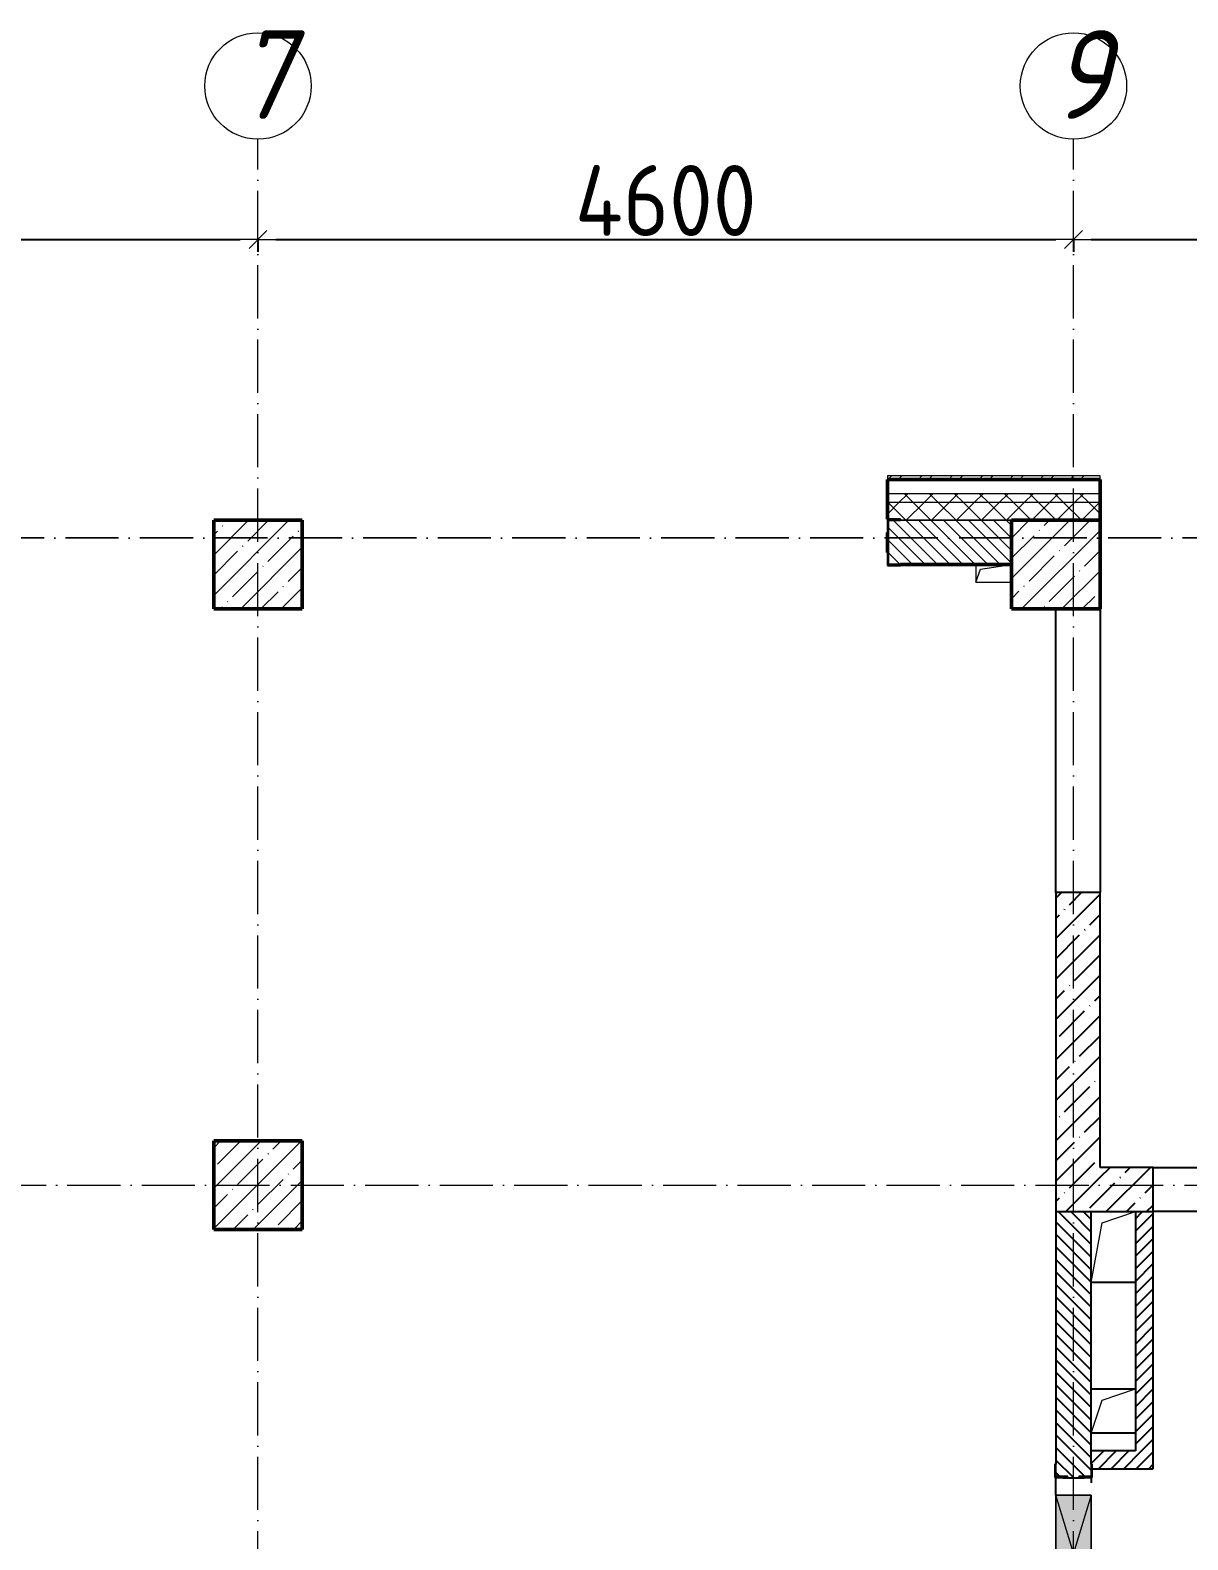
# Model space of a CAD drawing. Header units: millimetres. Extents: x -356862 to 418287, y 0 to 839748.
# Drawn here: x -7027 to -497, y 500996 to 509511 of the extents above; entities that cross this region are included whole.
import ezdxf

# ---------------------------------------------------------------- set-up
doc = ezdxf.new("R2010")
doc.units = ezdxf.units.MM
doc.linetypes.add('50_200_ШТРИХ_1Т_ш5_п1_п1_', pattern=[700, 500, -100, 0, -100])
for name, color, linetype, lineweight in [('A-____-____-DIMS', 7, 'Continuous', 9), ('A-DETL-GENF-OTLN', 7, 'Continuous', 9), ('A-GENM-____-MCUT', 7, 'Continuous', 25), ('A-GENM-____-OTLN', 7, 'Continuous', 9), ('A-GENM-____-OTLN-1', 7, 'Continuous', 25), ('A-GLAZ-____-OTLN', 7, 'Continuous', 9), ('A-WALL-____-MCUT-2', 7, 'Continuous', 50), ('A-WALL-____-MCUT-3', 7, 'Continuous', 9), ('A-WALL-____-PATT-1', 7, 'Continuous', 9), ('A-WALL-FNSH-MCUT-1', 7, 'Continuous', 9), ('S-COLS-____-MCUT', 7, 'Continuous', 50), ('S-COLS-____-OTLN', 7, 'Continuous', 9), ('S-GRID-____-IDEN', 7, 'Continuous', 9), ('S-GRID-____-OTLN-1', 7, '50_200_ШТРИХ_1Т_ш5_п1_п1_', 9)]:
    doc.layers.add(name, color=color, linetype=linetype, lineweight=lineweight)
doc.styles.add('ISOCPEUR_I', font='isocpeui.ttf', dxfattribs={"width": 0.9, "height": 2.5})
doc.styles.add('СПДС', font='isocpeur.ttf', dxfattribs={"width": 0.9})
doc.dimstyles.new('Размера А3', dxfattribs={"dimtxt": 200, "dimasz": 100, "dimexe": 70, "dimexo": 100, "dimgap": 20, "dimtad": 1, "dimdec": 0, "dimrnd": 10, "dimzin": 0, "dimdsep": 46, "dimtxsty": 'СПДС', "dimblk": 'ARROWHEAD_6', "dimcen": 1, "dimclrd": 256, "dimclre": 256, "dimclrt": 256, "dimazin": 0, "dimtfac": 1, "dimtdec": 0, "dimtmove": 2, "dimatfit": 3, "dimfxl": 1, "dimtolj": 1, "dimtzin": 0, "dimarcsym": 0})
pattern_1 = [(45, (-15591.66, 459015.94), (-70.71068, 70.71068), []), (135, (-15591.66, 459015.94), (-70.71068, -70.71068), [])]
pattern_2 = [(45, (-15591.66, 459015.94), (-114.04925, 114.04925), []), (45, (-15477.61, 459015.94), (-114.04925, 114.04925), [201.612, -40.322, 3.353, -36.97])]
pattern_3 = [(45, (-15591.663, 459015.94), (-35.35534, 35.35534), [])]
pattern_4 = [(135, (-15591.663, 459015.94), (-35.35534, -35.35534), [])]

# ---------------------------------------------------------------- blocks, each defined once
blk = doc.blocks.new('BSC_Колонна _Прямоугольная - 500х500-V7-АР1_План отверстий 2 этажа в осях 1-64_А-ГГ')
at = {"layer": 'S-COLS-____-OTLN'}
h = blk.add_hatch(dxfattribs=at)
h.set_pattern_fill('FP_33', color=256, style=0, pattern_type=2)
h.set_pattern_definition([(45, (-9850, -43981.04), (-114.04925, 114.04925), []), (45, (-9735.95, -43981.04), (-114.04925, 114.04925), [201.613, -40.323, 3.353, -36.97])])
h.paths.add_polyline_path([(-250, -250), (250, -250), (250, 250), (-250, 250)], flags=0)
at = {"layer": 'S-COLS-____-MCUT'}
for p, q in [((250, 250), (-250, 250)), ((-250, 250), (-250, -250)), ((250, -250), (250, 250)), ((-250, -250), (250, -250))]:
    blk.add_line(p, q, dxfattribs=at)
blk = doc.blocks.new('BSC_Колонна _Прямоугольная - 500х500-V73-АР1_План отверстий 2 этажа в осях 1-64_А-ГГ')
at = {"layer": 'S-COLS-____-OTLN'}
h = blk.add_hatch(dxfattribs=at)
h.set_pattern_fill('FP_102', color=256, style=0, pattern_type=2)
h.set_pattern_definition([(45, (-9850, -47481.04), (-114.04925, 114.04925), []), (45, (-9735.95, -47481.04), (-114.04925, 114.04925), [201.613, -40.323, 3.353, -36.97])])
h.paths.add_polyline_path([(-250, -250), (250, -250), (250, 250), (-250, 250)], flags=0)
at = {"layer": 'S-COLS-____-MCUT'}
for p, q in [((250, 250), (-250, 250)), ((-250, 250), (-250, -250)), ((250, -250), (250, 250)), ((-250, -250), (250, -250))]:
    blk.add_line(p, q, dxfattribs=at)
blk = doc.blocks.new('Фахверк_СКБ_Уголок - 250_2700-27497298-АР1_План отверстий 2 этажа в осях 1-64_А-ГГ')
at = {"layer": 'A-GENM-____-MCUT'}
for p, q in [((200, 181), (125, 181)), ((125, 181), (125, 106)), ((131, 106), (131, 175)), ((131, 175), (200, 175)), ((200, 175), (200, 181)), ((125, 106), (131, 106)), ((131, -6), (125, -6)), ((125, -6), (125, -81)), ((125, -81), (200, -81)), ((131, -75), (131, -6)), ((200, -75), (131, -75)), ((200, -81), (200, -75))]:
    blk.add_line(p, q, dxfattribs=at)
blk = doc.blocks.new('154_Стойка_СКБ_Уголок - СМ-2480_200-28346303-АР1_План отверстий 2 этажа в осях 1-64_А-ГГ')
at = {"layer": 'A-GENM-____-MCUT'}
for p, q in [((125, 156), (125, 81)), ((200, 156), (125, 156)), ((131, 81), (131, 150)), ((131, 150), (200, 150)), ((200, 150), (200, 156)), ((125, 81), (131, 81)), ((131, 19), (125, 19)), ((125, 19), (125, -56)), ((131, -50), (131, 19)), ((125, -56), (200, -56)), ((200, -50), (131, -50)), ((200, -56), (200, -50))]:
    blk.add_line(p, q, dxfattribs=at)
blk = doc.blocks.new('Стойка_Влож_Полоса боковая - Полоса-28213942-АР1_План отверстий 2 этажа в осях 1-64_А-ГГ')
at = {"layer": 'A-GENM-____-OTLN'}
for p, q in [((-5, 60), (0, 60)), ((-5, -60), (-5, 60)), ((0, 31), (0, -31)), ((0, -60), (-5, -60))]:
    blk.add_line(p, q, dxfattribs=at)
blk = doc.blocks.new('AR_Отверстие прямоугольное _в плите_ - AR_Отверстие прямоугольное _в плите_-30459204-АР1_План отверстий 2 этажа в осях 1-64_А-ГГ')
at = {"layer": 'A-GENM-____-OTLN'}
for p, q in [((-62.5, 137.5), (125, 200)), ((-125, -200), (-62.5, 137.5)), ((-125, -200), (125, -200))]:
    blk.add_line(p, q, dxfattribs=at)
blk = doc.blocks.new('AR_Отверстие прямоугольное _в плите_ - AR_Отверстие прямоугольное _в плите_-30458064-АР1_План отверстий 2 этажа в осях 1-64_А-ГГ')
at = {"layer": 'A-GENM-____-OTLN'}
for p, q in [((125, 125), (-125, 125)), ((-62.5, 62.5), (125, 125)), ((-125, -125), (-62.5, 62.5)), ((-125, -125), (125, -125))]:
    blk.add_line(p, q, dxfattribs=at)
blk = doc.blocks.new('AR_Отверстие прямоугольное _в плите_ - AR_Отверстие прямоугольное _в плите_-V165-АР1_План отверстий 2 этажа в осях 1-64_А-ГГ')
at = {"layer": 'A-GENM-____-OTLN'}
for p, q in [((-100, 50), (-100, -50)), ((-100, -50), (-75, 25)), ((-75, 25), (100, 50)), ((-100, -50), (100, -50))]:
    blk.add_line(p, q, dxfattribs=at)
blk = doc.blocks.new('AR_Отверстие прямоугольное _в стене__БезПР - AR_Отверстие прямоугольное _в стене__БезПР-36788778-АР1_План отверстий 2 этажа в осях 1-64_А-ГГ')
at = {"layer": 'A-GLAZ-____-OTLN'}
blk.add_hatch(color=256, dxfattribs=at).paths.add_polyline_path([(325, -100), (325, 100), (-325, 100), (-325, -100), (-109.6, -100)], flags=0)
at = {"layer": 'A-DETL-GENF-OTLN'}
for p, q in [((-325, -100), (-325, 100)), ((-325, 100), (325, 100)), ((325, 100), (-325, -100)), ((-325, 100), (325, -100)), ((325, 100), (-325, 100)), ((-325, 100), (-325, -100)), ((325, 100), (325, -100)), ((325, -100), (325, 100)), ((325, -100), (-325, -100)), ((-325, -100), (325, -100))]:
    blk.add_line(p, q, dxfattribs=at)
at = {"layer": 'A-GLAZ-____-OTLN'}
blk.add_line((325, 100), (-325, 100), dxfattribs=at)
blk = doc.blocks.new('Ось сетки - Круг_Ø6_00__ISO-2_5_0_9K_-25732049-АР1_План отверстий 2 этажа в осях 1-64_А-ГГ')
at = {"layer": 'S-GRID-____-IDEN'}
blk.add_circle((0, 0), 3, dxfattribs=at)
blk = doc.blocks.new('ARROWHEAD_6')
at = {"color": 0, "linetype": 'Continuous'}
for p, q in [((0, 0), (-1, 0)), ((-0.5, -0.5), (0.5, 0.5))]:
    blk.add_line(p, q, dxfattribs=at)
blk = doc.blocks.new('*D4681')
at = {"layer": 'A-____-____-DIMS', "lineweight": -2, "transparency": 16777216}
for p, q in [((-10141.7, 508336.8), (-10141.7, 508260.7)), ((-10041.7, 508330.7), (-5841.7, 508330.7)), ((-5741.7, 508336.8), (-5741.7, 508260.7))]:
    blk.add_line(p, q, dxfattribs=at)
at = {"layer": 'Defpoints', "color": 0, "lineweight": 30, "transparency": 16777216}
for p in [(-10141.7, 508436.8), (-5741.7, 508436.8), (-5741.7, 508330.7)]:
    blk.add_point(p, dxfattribs=at)
at = {"layer": 'A-____-____-DIMS', "lineweight": -2, "transparency": 16777216, "xscale": 100, "yscale": 100, "zscale": 100, "rotation": 180}
blk.add_blockref('ARROWHEAD_6', (-10141.7, 508330.7), dxfattribs=at)
at = {"layer": 'A-____-____-DIMS', "lineweight": -2, "transparency": 16777216, "xscale": 100, "yscale": 100, "zscale": 100}
blk.add_blockref('ARROWHEAD_6', (-5741.7, 508330.7), dxfattribs=at)
at = {"layer": 'A-____-____-DIMS', "transparency": 16777216, "insert": (-7941.7, 508550.7), "char_height": 400, "attachment_point": 5, "style": 'СПДС'}
blk.add_mtext('\\A1;4400', dxfattribs=at)
blk = doc.blocks.new('*D4682')
at = {"layer": 'A-____-____-DIMS', "lineweight": -2, "transparency": 16777216}
for p, q in [((-5741.7, 508336.8), (-5741.7, 508260.7)), ((-5641.7, 508330.7), (-1241.7, 508330.7)), ((-1141.7, 508336.8), (-1141.7, 508260.7))]:
    blk.add_line(p, q, dxfattribs=at)
at = {"layer": 'Defpoints', "color": 0, "lineweight": 30, "transparency": 16777216}
for p in [(-5741.7, 508436.8), (-1141.7, 508436.8), (-1141.7, 508330.7)]:
    blk.add_point(p, dxfattribs=at)
at = {"layer": 'A-____-____-DIMS', "lineweight": -2, "transparency": 16777216, "xscale": 100, "yscale": 100, "zscale": 100, "rotation": 180}
blk.add_blockref('ARROWHEAD_6', (-5741.7, 508330.7), dxfattribs=at)
at = {"layer": 'A-____-____-DIMS', "lineweight": -2, "transparency": 16777216, "xscale": 100, "yscale": 100, "zscale": 100}
blk.add_blockref('ARROWHEAD_6', (-1141.7, 508330.7), dxfattribs=at)
at = {"layer": 'A-____-____-DIMS', "transparency": 16777216, "insert": (-3441.7, 508550.7), "char_height": 400, "attachment_point": 5, "style": 'СПДС'}
blk.add_mtext('\\A1;4600', dxfattribs=at)
blk = doc.blocks.new('*D4683')
at = {"layer": 'A-____-____-DIMS', "lineweight": -2, "transparency": 16777216}
for p, q in [((-1141.7, 508336.8), (-1141.7, 508260.7)), ((-1041.7, 508330.7), (1358.3, 508330.7)), ((1458.3, 508336.8), (1458.3, 508260.7))]:
    blk.add_line(p, q, dxfattribs=at)
at = {"layer": 'Defpoints', "color": 0, "lineweight": 30, "transparency": 16777216}
for p in [(-1141.7, 508436.8), (1458.3, 508436.8), (1458.3, 508330.7)]:
    blk.add_point(p, dxfattribs=at)
at = {"layer": 'A-____-____-DIMS', "lineweight": -2, "transparency": 16777216, "xscale": 100, "yscale": 100, "zscale": 100, "rotation": 180}
blk.add_blockref('ARROWHEAD_6', (-1141.7, 508330.7), dxfattribs=at)
at = {"layer": 'A-____-____-DIMS', "lineweight": -2, "transparency": 16777216, "xscale": 100, "yscale": 100, "zscale": 100}
blk.add_blockref('ARROWHEAD_6', (1458.3, 508330.7), dxfattribs=at)
at = {"layer": 'A-____-____-DIMS', "transparency": 16777216, "insert": (158.3, 508550.7), "char_height": 400, "attachment_point": 5, "style": 'СПДС'}
blk.add_mtext('\\A1;2600', dxfattribs=at)
blk = doc.blocks.new('*D13833')
at = {"layer": 'A-____-____-DIMS', "lineweight": -2, "transparency": 16777216}
for p, q in [((-10141.7, 508336.8), (-10141.7, 508260.7)), ((-10041.7, 508330.7), (-5841.7, 508330.7)), ((-5741.7, 508336.8), (-5741.7, 508260.7))]:
    blk.add_line(p, q, dxfattribs=at)
at = {"layer": 'Defpoints', "color": 0, "transparency": 16777216}
for p in [(-10141.7, 508436.8), (-5741.7, 508436.8), (-5741.7, 508330.7)]:
    blk.add_point(p, dxfattribs=at)
at = {"layer": 'A-____-____-DIMS', "lineweight": -2, "transparency": 16777216, "xscale": 100, "yscale": 100, "zscale": 100, "rotation": 180}
blk.add_blockref('ARROWHEAD_6', (-10141.7, 508330.7), dxfattribs=at)
at = {"layer": 'A-____-____-DIMS', "lineweight": -2, "transparency": 16777216, "xscale": 100, "yscale": 100, "zscale": 100}
blk.add_blockref('ARROWHEAD_6', (-5741.7, 508330.7), dxfattribs=at)
at = {"layer": 'A-____-____-DIMS', "transparency": 16777216, "insert": (-7941.7, 508550.7), "char_height": 400, "attachment_point": 5, "style": 'СПДС'}
blk.add_mtext('\\A1;4400', dxfattribs=at)
blk = doc.blocks.new('*D13834')
at = {"layer": 'A-____-____-DIMS', "lineweight": -2, "transparency": 16777216}
for p, q in [((-5741.7, 508336.8), (-5741.7, 508260.7)), ((-5641.7, 508330.7), (-1241.7, 508330.7)), ((-1141.7, 508336.8), (-1141.7, 508260.7))]:
    blk.add_line(p, q, dxfattribs=at)
at = {"layer": 'Defpoints', "color": 0, "transparency": 16777216}
for p in [(-5741.7, 508436.8), (-1141.7, 508436.8), (-1141.7, 508330.7)]:
    blk.add_point(p, dxfattribs=at)
at = {"layer": 'A-____-____-DIMS', "lineweight": -2, "transparency": 16777216, "xscale": 100, "yscale": 100, "zscale": 100, "rotation": 180}
blk.add_blockref('ARROWHEAD_6', (-5741.7, 508330.7), dxfattribs=at)
at = {"layer": 'A-____-____-DIMS', "lineweight": -2, "transparency": 16777216, "xscale": 100, "yscale": 100, "zscale": 100}
blk.add_blockref('ARROWHEAD_6', (-1141.7, 508330.7), dxfattribs=at)
at = {"layer": 'A-____-____-DIMS', "transparency": 16777216, "insert": (-3441.7, 508550.7), "char_height": 400, "attachment_point": 5, "style": 'СПДС'}
blk.add_mtext('\\A1;4600', dxfattribs=at)
blk = doc.blocks.new('*D13835')
at = {"layer": 'A-____-____-DIMS', "lineweight": -2, "transparency": 16777216}
for p, q in [((-1141.7, 508336.8), (-1141.7, 508260.7)), ((-1041.7, 508330.7), (1358.3, 508330.7)), ((1458.3, 508336.8), (1458.3, 508260.7))]:
    blk.add_line(p, q, dxfattribs=at)
at = {"layer": 'Defpoints', "color": 0, "transparency": 16777216}
for p in [(-1141.7, 508436.8), (1458.3, 508436.8), (1458.3, 508330.7)]:
    blk.add_point(p, dxfattribs=at)
at = {"layer": 'A-____-____-DIMS', "lineweight": -2, "transparency": 16777216, "xscale": 100, "yscale": 100, "zscale": 100, "rotation": 180}
blk.add_blockref('ARROWHEAD_6', (-1141.7, 508330.7), dxfattribs=at)
at = {"layer": 'A-____-____-DIMS', "lineweight": -2, "transparency": 16777216, "xscale": 100, "yscale": 100, "zscale": 100}
blk.add_blockref('ARROWHEAD_6', (1458.3, 508330.7), dxfattribs=at)
at = {"layer": 'A-____-____-DIMS', "transparency": 16777216, "insert": (158.3, 508550.7), "char_height": 400, "attachment_point": 5, "style": 'СПДС'}
blk.add_mtext('\\A1;2600', dxfattribs=at)
blk = doc.blocks.new('*D14003')
at = {"layer": 'A-____-____-DIMS', "lineweight": -2, "transparency": 16777216}
for p, q in [((-10141.7, 508336.8), (-10141.7, 508260.7)), ((-10041.7, 508330.7), (-5841.7, 508330.7)), ((-5741.7, 508336.8), (-5741.7, 508260.7))]:
    blk.add_line(p, q, dxfattribs=at)
at = {"layer": 'Defpoints', "color": 0, "transparency": 16777216}
for p in [(-10141.7, 508436.8), (-5741.7, 508436.8), (-5741.7, 508330.7)]:
    blk.add_point(p, dxfattribs=at)
at = {"layer": 'A-____-____-DIMS', "lineweight": -2, "transparency": 16777216, "xscale": 100, "yscale": 100, "zscale": 100, "rotation": 180}
blk.add_blockref('ARROWHEAD_6', (-10141.7, 508330.7), dxfattribs=at)
at = {"layer": 'A-____-____-DIMS', "lineweight": -2, "transparency": 16777216, "xscale": 100, "yscale": 100, "zscale": 100}
blk.add_blockref('ARROWHEAD_6', (-5741.7, 508330.7), dxfattribs=at)
at = {"layer": 'A-____-____-DIMS', "transparency": 16777216, "insert": (-7941.7, 508550.7), "char_height": 400, "attachment_point": 5, "style": 'СПДС'}
blk.add_mtext('\\A1;4400', dxfattribs=at)
blk = doc.blocks.new('*D14004')
at = {"layer": 'A-____-____-DIMS', "lineweight": -2, "transparency": 16777216}
for p, q in [((-5741.7, 508336.8), (-5741.7, 508260.7)), ((-5641.7, 508330.7), (-1241.7, 508330.7)), ((-1141.7, 508336.8), (-1141.7, 508260.7))]:
    blk.add_line(p, q, dxfattribs=at)
at = {"layer": 'Defpoints', "color": 0, "transparency": 16777216}
for p in [(-5741.7, 508436.8), (-1141.7, 508436.8), (-1141.7, 508330.7)]:
    blk.add_point(p, dxfattribs=at)
at = {"layer": 'A-____-____-DIMS', "lineweight": -2, "transparency": 16777216, "xscale": 100, "yscale": 100, "zscale": 100, "rotation": 180}
blk.add_blockref('ARROWHEAD_6', (-5741.7, 508330.7), dxfattribs=at)
at = {"layer": 'A-____-____-DIMS', "lineweight": -2, "transparency": 16777216, "xscale": 100, "yscale": 100, "zscale": 100}
blk.add_blockref('ARROWHEAD_6', (-1141.7, 508330.7), dxfattribs=at)
at = {"layer": 'A-____-____-DIMS', "transparency": 16777216, "insert": (-3441.7, 508550.7), "char_height": 400, "attachment_point": 5, "style": 'СПДС'}
blk.add_mtext('\\A1;4600', dxfattribs=at)
blk = doc.blocks.new('*D14005')
at = {"layer": 'A-____-____-DIMS', "lineweight": -2, "transparency": 16777216}
for p, q in [((-1141.7, 508336.8), (-1141.7, 508260.7)), ((-1041.7, 508330.7), (1358.3, 508330.7)), ((1458.3, 508336.8), (1458.3, 508260.7))]:
    blk.add_line(p, q, dxfattribs=at)
at = {"layer": 'Defpoints', "color": 0, "transparency": 16777216}
for p in [(-1141.7, 508436.8), (1458.3, 508436.8), (1458.3, 508330.7)]:
    blk.add_point(p, dxfattribs=at)
at = {"layer": 'A-____-____-DIMS', "lineweight": -2, "transparency": 16777216, "xscale": 100, "yscale": 100, "zscale": 100, "rotation": 180}
blk.add_blockref('ARROWHEAD_6', (-1141.7, 508330.7), dxfattribs=at)
at = {"layer": 'A-____-____-DIMS', "lineweight": -2, "transparency": 16777216, "xscale": 100, "yscale": 100, "zscale": 100}
blk.add_blockref('ARROWHEAD_6', (1458.3, 508330.7), dxfattribs=at)
at = {"layer": 'A-____-____-DIMS', "transparency": 16777216, "insert": (158.3, 508550.7), "char_height": 400, "attachment_point": 5, "style": 'СПДС'}
blk.add_mtext('\\A1;2600', dxfattribs=at)
blk = doc.blocks.new('2этаж')
at = {"layer": 'S-GRID-____-OTLN-1', "color": 251, "ltscale": 0.6, "true_color": 0x636466}
for p, q in [((-5741.7, 454533.3), (-5741.7, 508896.9)), ((-1141.7, 454533.3), (-1141.7, 508896.9)), ((11116.1, 506647), (-20260.4, 506647)), ((-20260.4, 502997), (11116.1, 502997))]:
    blk.add_line(p, q, dxfattribs=at)
at = {"layer": 'S-GRID-____-IDEN', "char_height": 500, "width": 202.025, "attachment_point": 1, "style": 'ISOCPEUR_I'}
for s, insert in [('\\fISOCPEUR|b0|i1|c204|p34|;\\W.9;7', (-5867.9, 509511.5)), ('\\fISOCPEUR|b0|i1|c204|p34|;\\W.9;9', (-1267.9, 509511.5))]:
    blk.add_mtext(s, dxfattribs=dict(at, insert=insert))
at = {"layer": 'A-____-____-DIMS'}
for base, p1, p2, picture, middle in [((-5741.7, 508330.7), (-10141.7, 508436.8), (-5741.7, 508436.8), '*D4681', (-7941.7, 508550.7)), ((-1141.7, 508330.7), (-5741.7, 508436.8), (-1141.7, 508436.8), '*D4682', (-3441.7, 508550.7)), ((1458.3, 508330.7), (-1141.7, 508436.8), (1458.3, 508436.8), '*D4683', (158.3, 508550.7))]:
    dim = blk.add_linear_dim(base=base, p1=p1, p2=p2, dimstyle='Размера А3', override={"dimtxt": 400}, dxfattribs=at)
    dim.commit()
    dim.dimension.update_dxf_attribs({"geometry": picture, "text_midpoint": middle})

msp = doc.modelspace()

# ---------------------------------------------------------------- hatches: boundary and pattern name
h = msp.add_hatch()
h.set_pattern_fill('FP_25', color=256, style=0, pattern_type=2)
h.set_pattern_definition(pattern_2)
h.paths.add_polyline_path([(-991.6634, 502846.983), (-991.6634, 504646.983), (-1241.6634, 504646.983), (-1241.6634, 502846.983)], flags=0)
h = msp.add_hatch()
h.set_pattern_fill('FP_25', color=256, style=0, pattern_type=2)
h.set_pattern_definition(pattern_2)
h.paths.add_polyline_path([(7458.3366, 502846.983), (7458.3366, 503096.983), (908.3366, 503096.983), (908.3366, 502846.983), (5604.2185, 502846.983)], flags=0)
h.paths.add_polyline_path([(-691.6634, 502846.983), (-691.6634, 503096.983), (-991.6634, 503096.983), (-991.6634, 502846.983)], flags=0)
h = msp.add_hatch()
h.set_pattern_fill('FP_6', color=256, style=0, pattern_type=2)
h.set_pattern_definition(pattern_4)
h.paths.add_polyline_path([(-1201.6634, 500396.983), (-1041.6634, 500396.983), (-1041.6634, 500446.983), (-1241.6634, 500446.983), (-1241.6634, 500396.983)], flags=0)
h.paths.add_polyline_path([(-1110.6634, 501346.983), (-1110.6634, 501352.983), (-1041.6634, 501352.983), (-1041.6634, 502846.983), (-1241.6634, 502846.983), (-1240.8634, 501352.983), (-1172.6634, 501352.983), (-1172.6634, 501346.983)], flags=0)
h = msp.add_hatch()
h.set_pattern_fill('FP_5', color=256, style=0, pattern_type=2)
h.set_pattern_definition(pattern_3)
h.paths.add_polyline_path([(-691.6634, 501496.983), (-691.6634, 502846.983), (-791.6634, 502846.983), (-791.6634, 501496.983)], flags=0)
h = msp.add_hatch()
h.set_pattern_fill('FP_5', color=256, style=0, pattern_type=2)
h.set_pattern_definition(pattern_3)
h.paths.add_polyline_path([(-691.6634, 501396.983), (-691.6634, 501496.983), (-1041.6634, 501496.983), (-1041.6634, 501421.983), (-1035.6634, 501421.983), (-1035.6634, 501396.983)], flags=0)
at = {"layer": 'A-WALL-____-PATT-1'}
h = msp.add_hatch(dxfattribs=at)
h.set_pattern_fill('FP_3', color=256, style=0, pattern_type=2)
h.set_pattern_definition([(45, (-15591.66, 459015.94), (-85.53659, 85.53659), []), (45, (-15534.64, 459015.94), (-85.53659, 85.53659), [])])
h.paths.add_polyline_path([(8188.3366, 506976.983), (8188.3366, 506996.983), (8.3366, 506996.983), (8.3366, 506976.983), (5604.2185, 506976.983)], flags=0)
h.paths.add_polyline_path([(-991.6634, 506976.983), (-991.6634, 506996.983), (-2191.6634, 506996.983), (-2191.6634, 506976.983), (-1465.6387, 506976.983)], flags=0)
h.paths.add_polyline_path([(-9991.6634, 506976.983), (-9991.6634, 506996.983), (-18271.6634, 506996.983), (-18271.6634, 506976.983), (-10302.9601, 506976.983)], flags=0)
h = msp.add_hatch(dxfattribs=at)
h.set_pattern_fill('FP_1', color=256, style=0, pattern_type=2)
h.set_pattern_definition(pattern_1)
h.paths.add_polyline_path([(8058.3366, 506846.983), (8108.3366, 506846.983), (8108.3366, 506896.983), (8.3366, 506896.983), (8.3366, 506846.983), (5604.2185, 506846.983)], flags=0)
h.paths.add_polyline_path([(-991.6634, 506846.983), (-991.6634, 506896.983), (-2191.6634, 506896.983), (-2191.6634, 506846.983), (-1465.6387, 506846.983)], flags=0)
h.paths.add_polyline_path([(-10302.9601, 506846.983), (-9991.6634, 506846.983), (-9991.6634, 506896.983), (-18141.6634, 506896.983), (-18141.6634, 506846.983), (-12070.4244, 506846.983)], flags=0)
h = msp.add_hatch(dxfattribs=at)
h.set_pattern_fill('FP_1', color=256, style=0, pattern_type=2)
h.set_pattern_definition(pattern_1)
h.paths.add_polyline_path([(7958.3366, 506746.983), (8058.3366, 506746.983), (8058.3366, 506846.983), (8.3366, 506846.983), (8.3366, 506746.983), (5604.2185, 506746.983)], flags=0)
h.paths.add_polyline_path([(-991.6634, 506746.983), (-991.6634, 506846.983), (-2191.6634, 506846.983), (-2191.6634, 506752.983), (-2116.6634, 506752.983), (-2116.6634, 506746.983), (-1465.6387, 506746.983)], flags=0)
h.paths.add_polyline_path([(-9991.6634, 506746.983), (-9991.6634, 506846.983), (-18041.6634, 506846.983), (-18041.6634, 506746.983), (-10302.9601, 506746.983)], flags=0)
h = msp.add_hatch(dxfattribs=at)
h.set_pattern_fill('FP_6', color=256, style=0, pattern_type=2)
h.set_pattern_definition(pattern_4)
h.paths.add_polyline_path([(-2185.6634, 506496.983), (-1491.6634, 506496.983), (-1491.6634, 506746.983), (-2185.6634, 506746.983), (-2185.6634, 506677.983), (-2191.6634, 506677.983), (-2191.6634, 506565.983), (-2185.6634, 506565.983)], flags=0)
at = {"layer": 'S-COLS-____-OTLN'}
h = msp.add_hatch(dxfattribs=at)
h.set_pattern_fill('FP_25', color=256, style=0, pattern_type=2)
h.set_pattern_definition(pattern_2)
h.paths.add_polyline_path([(-1491.6634, 506246.983), (-991.6634, 506246.983), (-991.6634, 506746.983), (-1491.6634, 506746.983)], flags=0)

# ---------------------------------------------------------------- linework, layer by layer
for p, q in [((-1241.6634, 504646.983), (-1241.6634, 506246.983)), ((-991.6634, 506246.983), (-991.6634, 504646.983)), ((-1241.6634, 504646.983), (-1241.6634, 502846.983)), ((-991.6634, 504646.983), (-1241.6634, 504646.983)), ((-991.6634, 503096.983), (-991.6634, 504646.983)), ((-691.6634, 503096.983), (-991.6634, 503096.983)), ((-691.6634, 502846.983), (-691.6634, 503096.983)), ((-691.6634, 503096.983), (908.3366, 503096.983)), ((-1241.6634, 502846.983), (-1241.6634, 501421.983)), ((-1241.6634, 502846.983), (-691.6634, 502846.983)), ((-1041.6634, 501421.983), (-1041.6634, 502846.983)), ((-791.6634, 502846.983), (-791.6634, 501496.983)), ((-691.6634, 501396.983), (-691.6634, 502846.983)), ((908.3366, 502846.983), (-691.6634, 502846.983)), ((-791.6634, 502446.983), (-1041.6634, 502446.983)), ((-1041.6634, 501846.983), (-791.6634, 501846.983)), ((-791.6634, 501596.983), (-1041.6634, 501596.983)), ((-791.6634, 501496.983), (-1041.6634, 501496.983)), ((-1035.6634, 501396.983), (-691.6634, 501396.983)), ((-1241.6634, 501246.983), (-1241.6634, 501346.983)), ((-1041.6634, 501346.983), (-1041.6634, 501316.983))]:
    msp.add_line(p, q)
at = {"layer": 'A-WALL-____-MCUT-2'}
for p, q in [((-991.6634, 506976.983), (-2191.6634, 506976.983)), ((-2191.6634, 506976.983), (-2191.6634, 506752.983)), ((-991.6634, 506746.983), (-991.6634, 506976.983)), ((-2191.6634, 506677.983), (-2191.6634, 506565.983)), ((-1491.6634, 506746.983), (-991.6634, 506746.983)), ((-1491.6634, 506496.983), (-1491.6634, 506746.983)), ((-2116.6634, 506496.983), (-1491.6634, 506496.983))]:
    msp.add_line(p, q, dxfattribs=at)
at = {"layer": 'A-WALL-____-MCUT-3'}
for p, q in [((-991.6634, 506896.983), (-2191.6634, 506896.983)), ((-991.6634, 506846.983), (-2191.6634, 506846.983)), ((-2116.6634, 506746.983), (-1491.6634, 506746.983)), ((-1491.6634, 506746.983), (-2116.6634, 506746.983))]:
    msp.add_line(p, q, dxfattribs=at)
at = {"layer": 'A-WALL-FNSH-MCUT-1'}
for p, q in [((-991.6634, 506996.983), (-2191.6634, 506996.983)), ((-2191.6634, 506996.983), (-2191.6634, 506976.983)), ((-2191.6634, 506976.983), (-991.6634, 506976.983)), ((-991.6634, 506976.983), (-991.6634, 506996.983))]:
    msp.add_line(p, q, dxfattribs=at)
at = {"layer": 'S-COLS-____-MCUT'}
for p, q in [((-991.6634, 506746.983), (-1491.6634, 506746.983)), ((-1491.6634, 506746.983), (-1491.6634, 506246.983)), ((-991.6634, 506246.983), (-991.6634, 506746.983)), ((-1491.6634, 506246.983), (-991.6634, 506246.983))]:
    msp.add_line(p, q, dxfattribs=at)
at = {"layer": 'S-GRID-____-OTLN-1', "color": 251, "ltscale": 0.6, "true_color": 0x636466}
for p, q in [((-5741.6634, 454533.3346), (-5741.6634, 508896.9006)), ((-5741.6634, 454533.3346), (-5741.6634, 508896.9006)), ((-1141.6634, 454533.3346), (-1141.6634, 508896.9006)), ((-1141.6634, 454533.3346), (-1141.6634, 508896.9006)), ((11116.0758, 506646.983), (-20260.4336, 506646.983)), ((11116.0758, 506646.983), (-20260.4336, 506646.983)), ((-20260.4336, 502996.983), (11116.0758, 502996.983)), ((-20260.4336, 502996.983), (11116.0758, 502996.983))]:
    msp.add_line(p, q, dxfattribs=at)

# ---------------------------------------------------------------- block references
at = {"color": 18, "true_color": 0x000000}
msp.add_blockref('2этаж', (0, 0), dxfattribs=at)
for name, p in [('AR_Отверстие прямоугольное _в плите_ - AR_Отверстие прямоугольное _в плите_-30459204-АР1_План отверстий 2 этажа в осях 1-64_А-ГГ', (-916.6634, 502646.983)), ('AR_Отверстие прямоугольное _в плите_ - AR_Отверстие прямоугольное _в плите_-30458064-АР1_План отверстий 2 этажа в осях 1-64_А-ГГ', (-916.6634, 501721.983))]:
    msp.add_blockref(name, p)
for name, p, rotation in [('154_Стойка_СКБ_Уголок - СМ-2480_200-28346303-АР1_План отверстий 2 этажа в осях 1-64_А-ГГ', (-1091.6634, 501221.983), 90.00000000000071), ('Стойка_Влож_Полоса боковая - Полоса-28213942-АР1_План отверстий 2 этажа в осях 1-64_А-ГГ', (-1141.6634, 501346.983), 90.00000000000072), ('AR_Отверстие прямоугольное _в стене__БезПР - AR_Отверстие прямоугольное _в стене__БезПР-36788778-АР1_План отверстий 2 этажа в осях 1-64_А-ГГ', (-1141.6634, 500921.983), 270.0000000000007)]:
    msp.add_blockref(name, p, dxfattribs=dict(rotation=rotation))
at = {"layer": 'A-GENM-____-OTLN'}
msp.add_blockref('AR_Отверстие прямоугольное _в плите_ - AR_Отверстие прямоугольное _в плите_-V165-АР1_План отверстий 2 этажа в осях 1-64_А-ГГ', (-1591.6634, 506446.983), dxfattribs=at)
at = {"layer": 'A-GENM-____-OTLN-1'}
msp.add_blockref('Фахверк_СКБ_Уголок - 250_2700-27497298-АР1_План отверстий 2 этажа в осях 1-64_А-ГГ', (-2316.6634, 506571.983), dxfattribs=at)
at = {"layer": 'S-COLS-____-OTLN'}
for name, p in [('BSC_Колонна _Прямоугольная - 500х500-V73-АР1_План отверстий 2 этажа в осях 1-64_А-ГГ', (-5741.6634, 506496.983)), ('BSC_Колонна _Прямоугольная - 500х500-V7-АР1_План отверстий 2 этажа в осях 1-64_А-ГГ', (-5741.6634, 502996.983))]:
    msp.add_blockref(name, p, dxfattribs=at)
at = {"layer": 'S-GRID-____-IDEN', "xscale": 99.99999999999993, "yscale": 99.99999999999993, "zscale": 99.99999999999993}
for p in [(-5741.6634, 509196.9006), (-1141.6634, 509196.9006)]:
    msp.add_blockref('Ось сетки - Круг_Ø6_00__ISO-2_5_0_9K_-25732049-АР1_План отверстий 2 этажа в осях 1-64_А-ГГ', p, dxfattribs=at)

# ---------------------------------------------------------------- texts
at = {"layer": 'A-____-____-DIMS', "insert": (-3441.6634, 508550.7253), "char_height": 400, "attachment_point": 5, "style": 'СПДС'}
msp.add_mtext('\\A1;4600', dxfattribs=at)
msp.add_mtext('\\A1;4600', dxfattribs=at)
at = {"layer": 'S-GRID-____-IDEN', "char_height": 500, "width": 202.02525, "attachment_point": 1, "style": 'ISOCPEUR_I'}
for s, insert in [('\\fISOCPEUR|b0|i1|c204|p34|;\\W.9;7', (-5867.9189, 509511.467)), ('\\fISOCPEUR|b0|i1|c204|p34|;\\W.9;7', (-5867.9189, 509511.467)), ('\\fISOCPEUR|b0|i1|c204|p34|;\\W.9;9', (-1267.9189, 509511.467)), ('\\fISOCPEUR|b0|i1|c204|p34|;\\W.9;9', (-1267.9189, 509511.467))]:
    msp.add_mtext(s, dxfattribs=dict(at, insert=insert))

# ---------------------------------------------------------------- dimensions: what is measured, and where the dimension line sits
at = {"layer": 'A-____-____-DIMS'}
for base, p1, p2, picture, middle in [((-5741.6634, 508330.7253), (-10141.6634, 508436.7913), (-5741.6634, 508436.7913), '*D13833', (-7941.6634, 508550.7253)), ((-5741.6634, 508330.7253), (-10141.6634, 508436.7913), (-5741.6634, 508436.7913), '*D14003', (-7941.6634, 508550.7253)), ((-1141.6634, 508330.7253), (-5741.6634, 508436.7913), (-1141.6634, 508436.7913), '*D13834', (-3441.6634, 508550.7253)), ((-1141.6634, 508330.7253), (-5741.6634, 508436.7913), (-1141.6634, 508436.7913), '*D14004', (-3441.6634, 508550.7253)), ((1458.3366, 508330.7253), (-1141.6634, 508436.7913), (1458.3366, 508436.7913), '*D13835', (158.3366, 508550.7253)), ((1458.3366, 508330.7253), (-1141.6634, 508436.7913), (1458.3366, 508436.7913), '*D14005', (158.3366, 508550.7253))]:
    dim = msp.add_linear_dim(base=base, p1=p1, p2=p2, dimstyle='Размера А3', override={"dimtxt": 400}, dxfattribs=at)
    dim.commit()
    dim.dimension.update_dxf_attribs({"geometry": picture, "text_midpoint": middle})

doc.saveas('drawing.dxf')
